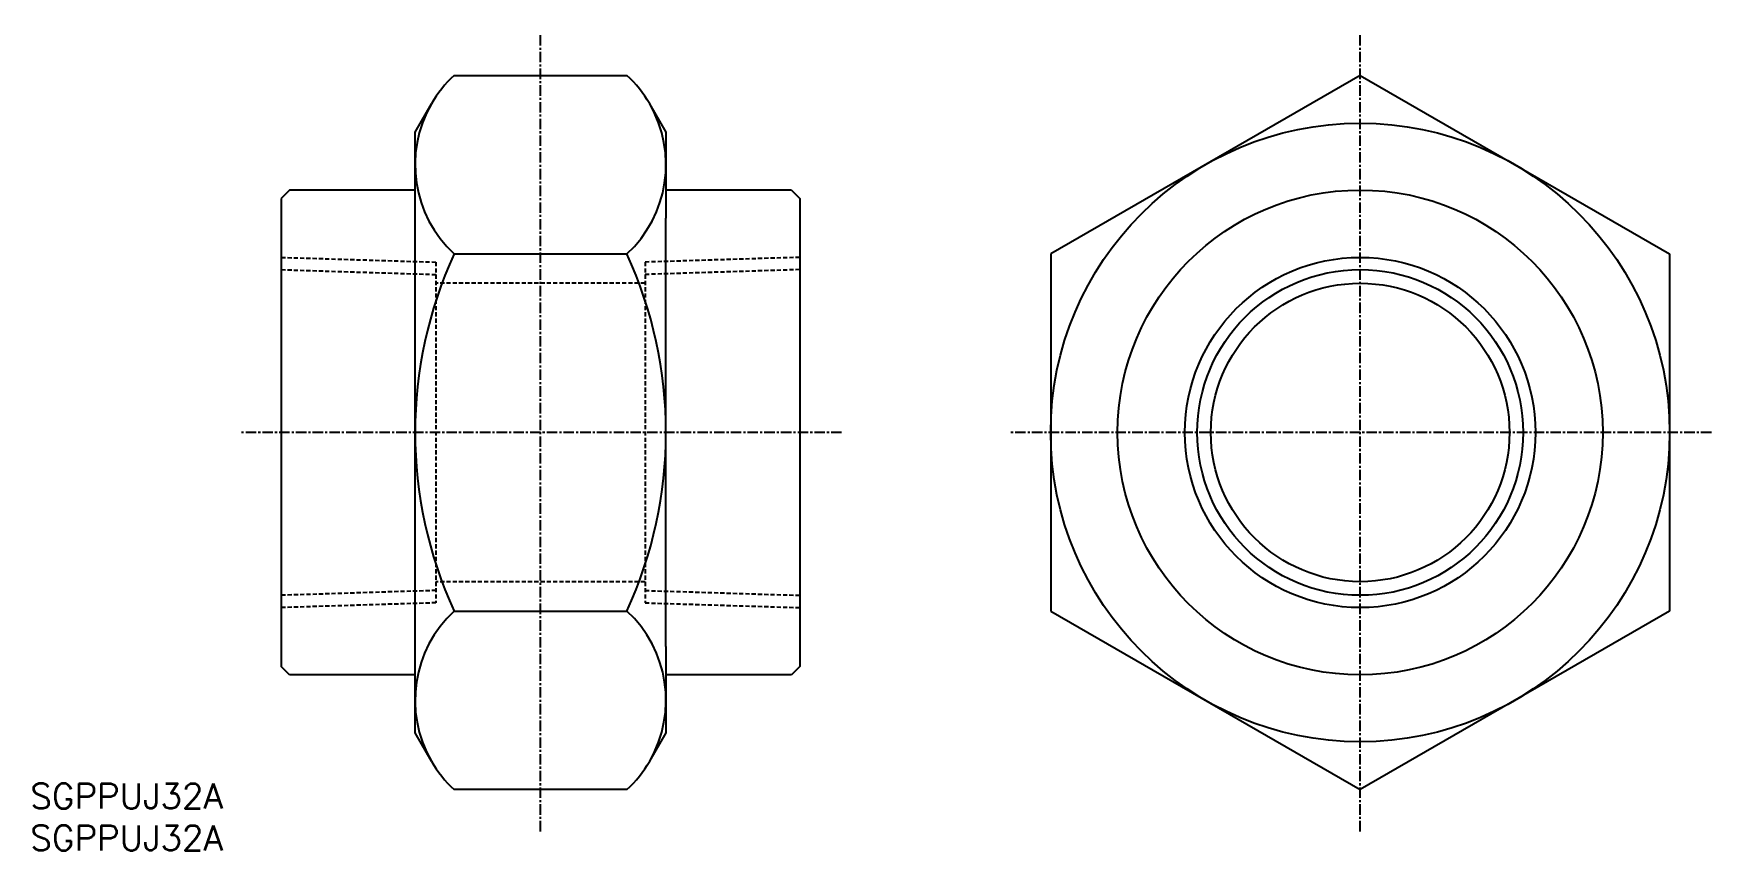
# Model space of a CAD drawing. Extents: x 0 to 201, y 0 to 98.
import ezdxf

# ---------------------------------------------------------------- set-up
doc = ezdxf.new("R2010")
doc.units = 0
doc.linetypes.add('CENTER', pattern=[2, 1.25, -0.25, 0.25, -0.25])
doc.linetypes.add('DASHED', pattern=[0.75, 0.5, -0.25])
doc.layers.get('0').update_dxf_attribs({"linetype": 'CONTINUOUS'})
doc.layers.add('CENTER', color=1, linetype='CENTER')
doc.styles.get("Standard").update_dxf_attribs({"font": 'txt.shx'})

# ---------------------------------------------------------------- blocks, each defined once
blk = doc.blocks.new('*U17')
at = {"color": 7, "linetype": 'CONTINUOUS'}
blk.add_text('SGPPUJ32A', height=3, dxfattribs=at).set_placement((0, 0))
blk = doc.blocks.new('*U18')
at = {"color": 7, "linetype": 'CONTINUOUS'}
blk.add_text('SGPPUJ32A', height=3, dxfattribs=at).set_placement((0, 5))

msp = doc.modelspace()

# ---------------------------------------------------------------- linework, layer by layer
at = {"color": 7, "linetype": 'CONTINUOUS'}
for p, q in [((50.67, 92.72), (71.33, 92.72)), ((159, 92.72), (122, 71.36)), ((159, 92.72), (196, 71.36)), ((46, 85.94), (47.95, 89.31)), ((74.05, 89.31), (76, 85.94)), ((46, 69.69), (46, 85.94)), ((76, 85.94), (76, 75.62)), ((31, 79), (30, 78)), ((46, 79), (31, 79)), ((91, 79), (76, 79)), ((91, 79), (92, 78)), ((30, 78), (30, 22)), ((92, 78), (92, 22)), ((76, 24.38), (76, 75.62)), ((50.67, 71.36), (71.33, 71.36)), ((122, 71.36), (122, 28.64)), ((196, 71.36), (196, 28.64)), ((46, 30.31), (46, 69.69)), ((46, 14.06), (46, 30.31)), ((50.67, 28.64), (71.33, 28.64)), ((122, 28.64), (159, 7.28)), ((196, 28.64), (159, 7.28)), ((76, 24.38), (76, 14.06)), ((31, 21), (30, 22)), ((46, 21), (31, 21)), ((91, 21), (76, 21)), ((92, 22), (91, 21)), ((47.95, 10.69), (46, 14.06)), ((76, 14.06), (74.05, 10.69)), ((71.33, 7.28), (50.67, 7.28))]:
    msp.add_line(p, q, dxfattribs=at)
at = {"color": 3, "linetype": 'DASHED'}
for p, q in [((30, 70.95), (48.5, 70.38)), ((48.5, 70.38), (48.5, 29.62)), ((92, 70.95), (73.5, 70.38)), ((73.5, 70.38), (73.5, 29.62)), ((30, 69.48), (48.5, 68.9)), ((92, 69.48), (73.5, 68.9)), ((73.5, 67.85), (48.5, 67.85)), ((73.5, 32.15), (48.5, 32.15)), ((48.5, 31.1), (30, 30.52)), ((73.5, 31.1), (92, 30.52)), ((48.5, 29.62), (30, 29.05)), ((73.5, 29.62), (92, 29.05))]:
    msp.add_line(p, q, dxfattribs=at)
at = {"color": 7, "linetype": 'CONTINUOUS'}
for radius in [37, 29, 19.48, 17.85]:
    msp.add_circle((159, 50), radius, dxfattribs=at)
at = {"color": 3, "linetype": 'CONTINUOUS'}
msp.add_circle((159, 50), 20.95, dxfattribs=at)
at = {"color": 7, "linetype": 'CONTINUOUS'}
for centre, radius, start, end in [((60.54, 82.04), 14.54, 132.7344, 150), ((61.46, 82.04), 14.54, 30, 47.2656), ((60.54, 82.04), 14.54, 150, 227.2656), ((61.46, 82.04), 14.54, 312.7344, 30), ((97.16, 50), 51.16, 155.318, 204.682), ((24.84, 50), 51.16, 335.318, 24.682), ((60.54, 17.96), 14.54, 132.7344, 210), ((61.46, 17.96), 14.54, 330, 47.2656), ((60.54, 17.96), 14.54, 210, 227.2656), ((61.46, 17.96), 14.54, 312.7344, 330)]:
    msp.add_arc(centre, radius, start, end, dxfattribs=at)
at = {"layer": 'CENTER', "color": 1, "linetype": 'CENTER'}
for p, q in [((61, 2.28), (61, 97.72)), ((159, 2.28), (159, 97.72)), ((97, 50), (25, 50)), ((201, 50), (117, 50))]:
    msp.add_line(p, q, dxfattribs=at)

# ---------------------------------------------------------------- block references
at = {"color": 7, "linetype": 'CONTINUOUS'}
for name in ['*U18', '*U17']:
    msp.add_blockref(name, (0, 0), dxfattribs=at)

doc.saveas('drawing.dxf')
